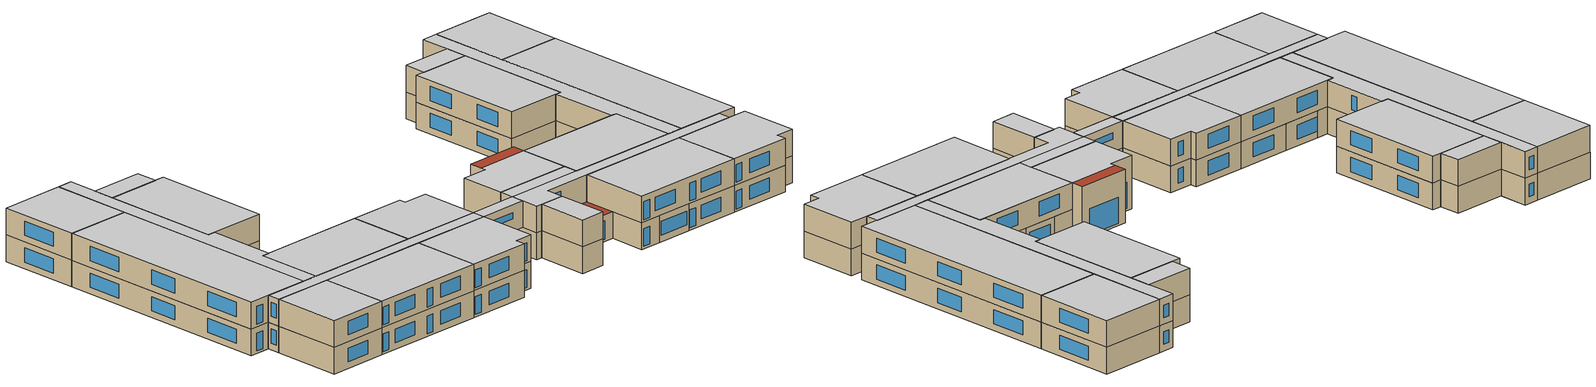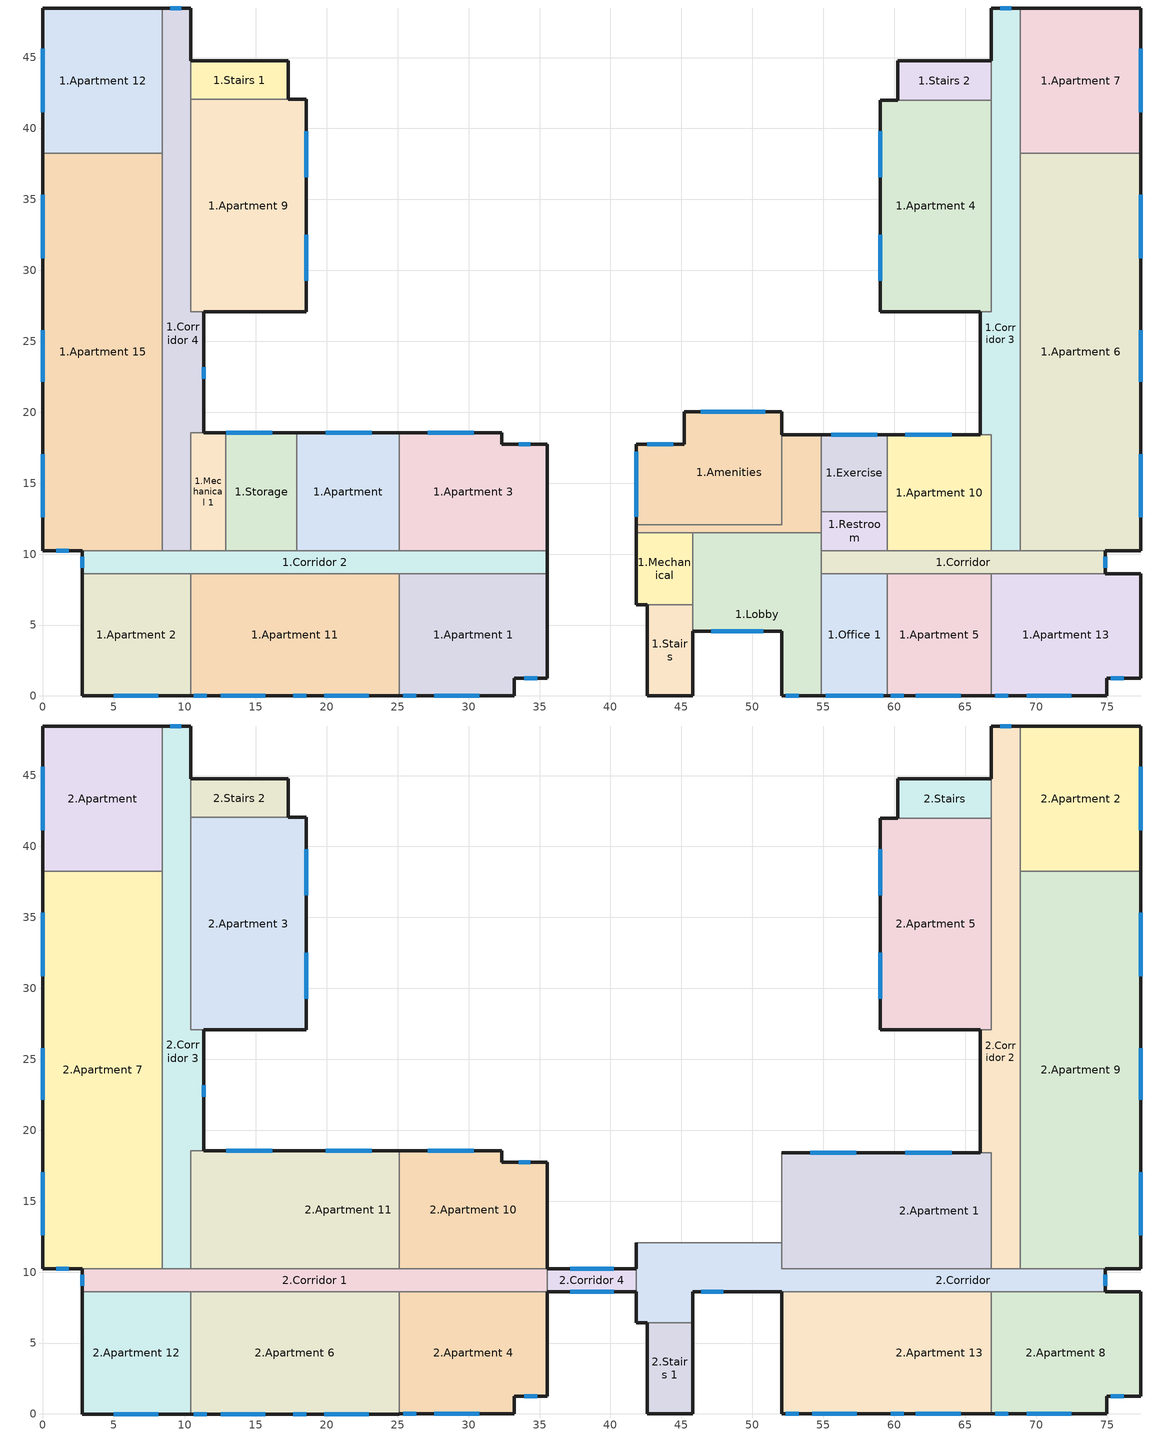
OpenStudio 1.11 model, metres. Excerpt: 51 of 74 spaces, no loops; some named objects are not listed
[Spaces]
1.Apartment 2
 floor ground: 10.41,8.63 10.41,0 2.76,0 2.76,8.63 z0
 wall outside: 2.76,8.63 2.76,0 10.41,0 z0:3.25
 wall to 1.Corridor 2: 10.41,8.63 2.76,8.63 z0:3.25
 wall to 1.Apartment 11: 10.41,0 10.41,8.63 z0:3.25
 window: 4.99,0 8.14,0 z0.81:2.46
1.Apartment 11
 floor ground: 25.12,8.63 25.12,0 10.41,0 10.41,8.63 z0
 wall outside: 10.41,0 25.12,0 z0:3.25
 wall to 1.Corridor 2: 25.12,8.63 10.41,8.63 z0:3.25
 wall to 1.Apartment 1: 25.12,0 25.12,8.63 z0:3.25
 window: 17.64,0 18.56,0 / 10.63,0 11.54,0 z0.3:2.46; 12.52,0 15.67,0 / 19.83,0 22.98,0 z0.81:2.46
1.Apartment 1
 floor ground: 35.56,8.63 35.56,1.25 33.23,1.25 33.23,0 25.12,0 25.12,8.63 z0
 wall outside: 25.12,0 33.23,0 33.23,1.25 35.56,1.25 35.56,8.63 z0:3.25
 wall to 1.Corridor 2: 35.56,8.63 25.12,8.63 z0:3.25
 window: 27.59,0 30.74,0 z0.81:2.46; 33.94,1.25 34.85,1.25 / 25.4,0 26.31,0 z0.3:2.46
1.Stairs
 floor ground: 45.81,6.42 45.81,0 42.58,0 42.58,6.42 z0
 wall outside: 42.58,6.42 42.58,0 45.81,0 45.81,4.57 z0:3.25
 wall to 1.Mechanical: 45.81,6.42 42.58,6.42 z0:3.25
 wall to 1.Lobby: 45.81,4.57 45.81,6.42 z0:3.25
1.Lobby
 floor ground: 54.86,11.5 54.86,0 52.06,0 52.06,4.57 45.81,4.57 45.81,11.5 z0
 wall outside: 45.81,4.57 52.06,4.57 52.06,0 54.86,0 z0:3.25
 wall to 1.Mechanical: 45.81,11.5 45.81,6.42 z0:3.25
 wall to 1.Amenities: 54.86,11.5 45.81,11.5 z0:3.25
 wall to 1.Restroom: 54.86,10.25 54.86,11.5 z0:3.25
 wall to 1.Corridor: 54.86,8.63 54.86,10.25 z0:3.25
 wall to 1.Office 1: 54.86,0 54.86,8.63 z0:3.25
 window: 52.37,0 53.28,0 z0.3:2.46
 window (Proposed Alum Window): 47.1,4.57 50.76,4.57 z0.3:2.54
 roof outside: 52.06,4.57 52.06,8.63 45.81,8.63 45.81,4.57 z3.25
1.Office 1
 floor ground: 59.52,8.63 59.52,0 54.86,0 54.86,8.63 z0
 wall outside: 54.86,0 59.52,0 z0:3.25
 wall to 1.Corridor: 59.52,8.63 54.86,8.63 z0:3.25
 wall to 1.Apartment 5: 59.52,0 59.52,8.63 z0:3.25
 window: 55.16,0 59.22,0 z0.81:2.46
1.Apartment 5
 floor ground: 66.83,8.63 66.83,0 59.52,0 59.52,8.63 z0
 wall outside: 59.52,0 66.83,0 z0:3.25
 wall to 1.Corridor: 66.83,8.63 59.52,8.63 z0:3.25
 wall to 1.Apartment 13: 66.83,0 66.83,8.63 z0:3.25
 window: 59.75,0 60.66,0 z0.3:2.46; 61.53,0 64.68,0 z0.81:2.46
1.Apartment 13
 floor ground: 77.36,8.63 77.36,1.25 74.97,1.25 74.97,0 66.83,0 66.83,8.63 z0
 wall outside: 66.83,0 74.97,0 74.97,1.25 77.36,1.25 77.36,8.63 74.86,8.63 z0:3.25
 wall to 1.Corridor: 74.86,8.63 66.83,8.63 z0:3.25
 window: 67.13,0 68.05,0 / 75.27,1.25 76.19,1.25 z0.3:2.46; 69.33,0 72.47,0 z0.81:2.46
1.Mechanical
 floor ground: 45.81,11.5 45.81,6.42 41.83,6.42 41.83,11.5 z0
 wall outside: 41.83,11.5 41.83,6.42 42.58,6.42 z0:3.25
 wall to 1.Amenities: 45.81,11.5 41.83,11.5 z0:3.25
1.Corridor 2
 floor ground: 35.56,10.25 35.56,8.63 2.76,8.63 2.76,10.25 z0
 wall outside: 35.56,8.63 35.56,10.25 / 2.76,10.25 2.76,8.63 z0:3.25
 wall to 1.Apartment: 25.12,10.25 17.9,10.25 z0:3.25
 wall to 1.Apartment 3: 35.56,10.25 25.12,10.25 z0:3.25
 wall to 1.Apartment 15: 8.43,10.25 2.76,10.25 z0:3.25
 wall to 1.Corridor 4: 10.41,10.25 8.43,10.25 z0:3.25
 wall to 1.Mechanical 1: 12.88,10.25 10.41,10.25 z0:3.25
 wall to 1.Storage: 17.9,10.25 12.88,10.25 z0:3.25
 window: 2.76,9.82 2.76,9.06 z0.81:2.54
1.Corridor
 floor ground: 74.86,10.25 74.86,8.63 54.86,8.63 54.86,10.25 z0
 wall outside: 74.86,8.63 74.86,10.25 z0:3.25
 wall to 1.Apartment 6: 74.86,10.25 68.9,10.25 z0:3.25
 wall to 1.Restroom: 59.52,10.25 54.86,10.25 z0:3.25
 wall to 1.Apartment 10: 66.83,10.25 59.52,10.25 z0:3.25
 wall to 1.Corridor 3: 68.9,10.25 66.83,10.25 z0:3.25
 window: 74.86,9.06 74.86,9.82 z0.81:2.54
1.Apartment 15
 floor ground: 8.43,38.25 8.43,10.25 0,10.25 0,38.25 z0
 wall outside: 0,38.25 0,10.25 2.76,10.25 z0:3.25
 wall to 1.Apartment 12: 8.43,38.25 0,38.25 z0:3.25
 wall to 1.Corridor 4: 8.43,10.25 8.43,38.25 z0:3.25
 window: 0,35.34 0,30.87 / 0,25.79 0,22.13 / 0,17.05 0,12.58 z0.81:2.54; 0.92,10.25 1.84,10.25 z0.3:2.46
1.Corridor 4
 floor ground: 10.41,48.49 10.41,27.07 11.32,27.07 11.32,18.55 10.41,18.55 10.41,10.25 8.43,10.25 8.43,48.49 z0
 wall outside: 11.32,18.55 11.32,27.07 / 10.41,44.77 10.41,48.49 8.43,48.49 z0:3.25
 wall to 1.Stairs 1: 10.41,42.05 10.41,44.77 z0:3.25
 wall to 1.Apartment 9: 11.32,27.07 10.41,27.07 10.41,42.05 z0:3.25
 wall to 1.Mechanical 1: 10.41,10.25 10.41,18.55 11.32,18.55 z0:3.25
 wall to 1.Apartment 12: 8.43,48.49 8.43,38.25 z0:3.25
 window: 9.75,48.49 8.99,48.49 z0.81:2.34; 11.32,22.35 11.32,23.16 z0.81:2.54
1.Mechanical 1
 floor ground: 12.88,18.55 12.88,10.25 10.41,10.25 10.41,18.55 z0
 wall outside: 12.88,18.55 11.32,18.55 z0:3.25
 wall to 1.Storage: 12.88,10.25 12.88,18.55 z0:3.25
1.Storage
 floor ground: 17.9,18.55 17.9,10.25 12.88,10.25 12.88,18.55 z0
 wall outside: 17.9,18.55 12.88,18.55 z0:3.25
 wall to 1.Apartment: 17.9,10.25 17.9,18.55 z0:3.25
 window: 16.17,18.55 12.92,18.55 z0.81:2.54
1.Apartment
 floor ground: 25.12,18.55 25.12,10.25 17.9,10.25 17.9,18.55 z0
 wall outside: 25.12,18.55 17.9,18.55 z0:3.25
 wall to 1.Apartment 3: 25.12,10.25 25.12,18.55 z0:3.25
 window: 23.18,18.55 19.93,18.55 z0.81:2.54
1.Apartment 3
 floor ground: 32.35,18.55 32.35,17.76 35.56,17.76 35.56,10.25 25.12,10.25 25.12,18.55 z0
 wall outside: 35.56,10.25 35.56,17.76 32.35,17.76 32.35,18.55 25.12,18.55 z0:3.25
 window: 30.36,18.55 27.11,18.55 / 34.36,17.76 33.55,17.76 z0.81:2.54
1.Restroom
 floor ground: 59.52,13 59.52,10.25 54.86,10.25 54.86,13 z0
 wall to 1.Amenities: 54.86,13 54.86,11.5 z0:3.25
 wall to 1.Exercise: 59.52,13 54.86,13 z0:3.25
 wall to 1.Apartment 10: 59.52,10.25 59.52,13 z0:3.25
1.Apartment 10
 floor ground: 66.83,18.42 66.83,10.25 59.52,10.25 59.52,18.42 z0
 wall outside: 66.07,18.42 59.52,18.42 z0:3.25
 wall to 1.Corridor 3: 66.83,10.25 66.83,18.42 66.07,18.42 z0:3.25
 wall to 1.Exercise: 59.52,18.42 59.52,13 z0:3.25
 window: 64.04,18.42 60.79,18.42 z0.81:2.54
1.Corridor 3
 floor ground: 68.9,48.49 68.9,10.25 66.83,10.25 66.83,18.42 66.07,18.42 66.07,27.09 66.83,27.09 66.83,48.49 z0
 wall outside: 68.9,48.49 66.83,48.49 66.83,44.77 / 66.07,27.09 66.07,18.42 z0:3.25
 wall to 1.Apartment 7: 68.9,38.25 68.9,48.49 z0:3.25
 wall to 1.Apartment 6: 68.9,10.25 68.9,38.25 z0:3.25
 wall to 1.Apartment 4: 66.83,41.98 66.83,27.09 66.07,27.09 z0:3.25
 wall to 1.Stairs 2: 66.83,44.77 66.83,41.98 z0:3.25
 window: 68.24,48.49 67.48,48.49 z0.81:2.34
1.Apartment 6
 floor ground: 77.36,38.25 77.36,10.25 68.9,10.25 68.9,38.25 z0
 wall outside: 74.86,10.25 77.36,10.25 77.36,38.25 z0:3.25
 wall to 1.Apartment 7: 77.36,38.25 68.9,38.25 z0:3.25
 window: 77.36,30.87 77.36,35.34 / 77.36,12.58 77.36,17.05 / 77.36,22.13 77.36,25.79 z0.81:2.54
1.Amenities
 floor ground: 52.06,20.04 52.06,18.42 54.86,18.42 54.86,11.5 41.83,11.5 41.83,17.76 45.21,17.76 45.21,20.04 z0
 wall outside: 52.06,18.42 52.06,20.04 45.21,20.04 45.21,17.76 41.83,17.76 z0:6.5; 54.86,18.42 52.06,18.42 z0:3.25; 41.83,17.76,6.5 41.83,17.76,0 41.83,11.5,0 41.83,11.5,3.25 41.83,12.08,3.25 41.83,12.08,6.5
 wall to 1.Exercise: 54.86,13 54.86,18.42 z0:3.25
 wall to 2.Corridor: 41.83,12.08 52.06,12.08 z3.25:6.5
 wall to 2.Apartment 1: 52.06,12.08 52.06,18.42 z3.25:6.5
 window (Proposed Alum Window): 50.92,20.04 46.35,20.04 / 44.43,17.76 42.61,17.76 z0.3:3.45; 41.83,17.21 41.83,12.63 z1.07:2.44
 ceiling to 3.Apartment 8: 52.06,12.08 52.06,18.42 45.21,18.42 45.21,17.76 41.83,17.76 41.83,12.08 z6.5
 roof outside: 52.06,18.42 52.06,20.04 45.21,20.04 45.21,18.42 z6.5
1.Exercise
 floor ground: 59.52,18.42 59.52,13 54.86,13 54.86,18.42 z0
 wall outside: 59.52,18.42 54.86,18.42 z0:3.25
 window: 58.82,18.42 55.57,18.42 z0.81:2.54
1.Apartment 9
 floor ground: 18.56,42.05 18.56,27.07 10.41,27.07 10.41,42.05 z0
 wall outside: 11.32,27.07 18.56,27.07 18.56,42.05 17.28,42.05 z0:3.25
 wall to 1.Stairs 1: 17.28,42.05 10.41,42.05 z0:3.25
 window: 18.56,29.25 18.56,32.5 / 18.56,36.57 18.56,39.82 z0.81:2.54
1.Apartment 4
 floor ground: 66.83,41.98 66.83,27.09 59.02,27.09 59.02,41.98 z0
 wall outside: 60.25,41.98 59.02,41.98 59.02,27.09 66.07,27.09 z0:3.25
 wall to 1.Stairs 2: 66.83,41.98 60.25,41.98 z0:3.25
 window: 59.02,32.5 59.02,29.25 / 59.02,39.82 59.02,36.57 z0.81:2.54
1.Apartment 12
 floor ground: 8.43,48.49 8.43,38.25 0,38.25 0,48.49 z0
 wall outside: 8.43,48.49 0,48.49 0,38.25 z0:3.25
 window: 0,45.6 0,41.13 z0.81:2.54
1.Apartment 7
 floor ground: 77.36,48.49 77.36,38.25 68.9,38.25 68.9,48.49 z0
 wall outside: 77.36,38.25 77.36,48.49 68.9,48.49 z0:3.25
 window: 77.36,41.13 77.36,45.6 z0.81:2.54
1.Stairs 2
 floor ground: 66.83,44.77 66.83,41.98 60.25,41.98 60.25,44.77 z0
 wall outside: 66.83,44.77 60.25,44.77 60.25,41.98 z0:3.25
1.Stairs 1
 floor ground: 17.28,44.77 17.28,42.05 10.41,42.05 10.41,44.77 z0
 wall outside: 17.28,42.05 17.28,44.77 10.41,44.77 z0:3.25
2.Apartment 12
 floor to 1.Apartment 2: 10.41,8.63 10.41,0 2.76,0 2.76,8.63 z3.25
 wall outside: 2.76,8.63 2.76,0 10.41,0 z3.25:6.5
 wall to 2.Corridor 1: 10.41,8.63 2.76,8.63 z3.25:6.5
 wall to 2.Apartment 6: 10.41,0 10.41,8.63 z3.25:6.5
 window: 4.99,0 8.14,0 z4.06:5.71
 ceiling to 3.Apartment: 10.41,0 10.41,8.63 2.76,8.63 2.76,0 z6.5
2.Apartment 6
 floor to 1.Apartment 11: 25.12,8.63 25.12,0 10.41,0 10.41,8.63 z3.25
 wall outside: 10.41,0 25.12,0 z3.25:6.5
 wall to 2.Corridor 1: 25.12,8.63 10.41,8.63 z3.25:6.5
 wall to 2.Apartment 4: 25.12,0 25.12,8.63 z3.25:6.5
 window: 19.83,0 22.98,0 / 12.52,0 15.67,0 z4.06:5.71; 10.63,0 11.54,0 / 17.64,0 18.56,0 z3.56:5.71
 ceiling to 3.Apartment 11: 25.12,0 25.12,8.63 10.41,8.63 10.41,0 z6.5
2.Apartment 4
 floor to 1.Apartment 1: 35.56,8.63 35.56,1.25 33.23,1.25 33.23,0 25.12,0 25.12,8.63 z3.25
 wall outside: 25.12,0 33.23,0 33.23,1.25 35.56,1.25 35.56,8.63 z3.25:6.5
 wall to 2.Corridor 1: 35.56,8.63 25.12,8.63 z3.25:6.5
 window: 33.94,1.25 34.85,1.25 / 25.4,0 26.31,0 z3.56:5.71; 27.59,0 30.74,0 z4.06:5.71
 ceiling to 3.Apartment 12: 33.23,0 33.23,1.25 35.56,1.25 35.56,8.63 25.12,8.63 25.12,0 z6.5
2.Stairs 1
 floor to 1.Stairs: 45.81,6.42 45.81,0 42.58,0 42.58,6.42 z3.25
 wall outside: 42.58,6.42 42.58,0 45.81,0 45.81,6.42 z3.25:6.5
 wall to 2.Corridor: 45.81,6.42 42.58,6.42 z3.25:6.5
 ceiling to 3.Stairs 2: 45.81,0 45.81,6.42 42.58,6.42 42.58,0 z6.5
2.Apartment 13
 floor to 1.Apartment 5: 66.83,8.63 66.83,0 59.52,0 59.52,8.63 z3.25
 floor to 1.Lobby: 54.86,8.63 54.86,0 52.06,0 52.06,8.63 z3.25
 floor to 1.Office 1: 59.52,8.63 59.52,0 54.86,0 54.86,8.63 z3.25
 wall outside: 52.06,8.63 52.06,0 66.83,0 z3.25:6.5
 wall to 2.Corridor: 66.83,8.63 52.06,8.63 z3.25:6.5
 wall to 2.Apartment 8: 66.83,0 66.83,8.63 z3.25:6.5
 window: 54.21,0 57.36,0 / 61.53,0 64.68,0 z4.06:5.71; 59.75,0 60.66,0 / 52.37,0 53.28,0 z3.56:5.71
 ceiling to 3.Apartment 6: 66.83,0 66.83,8.63 52.06,8.63 52.06,0 z6.5
2.Apartment 8
 floor to 1.Apartment 13: 77.36,8.63 77.36,1.25 74.97,1.25 74.97,0 66.83,0 66.83,8.63 z3.25
 wall outside: 66.83,0 74.97,0 74.97,1.25 77.36,1.25 77.36,8.63 74.86,8.63 z3.25:6.5
 wall to 2.Corridor: 74.86,8.63 66.83,8.63 z3.25:6.5
 window: 67.13,0 68.05,0 / 75.27,1.25 76.19,1.25 z3.56:5.71; 69.33,0 72.47,0 z4.06:5.71
 ceiling to 3.Apartment 14: 74.97,0 74.97,1.25 77.36,1.25 77.36,8.63 66.83,8.63 66.83,0 z6.5
2.Corridor
 floor to 1.Corridor: 74.86,10.25 74.86,8.63 54.86,8.63 54.86,10.25 z3.25
 floor to 1.Lobby: 52.06,11.5 52.06,10.25 54.86,10.25 54.86,8.63 45.81,8.63 45.81,11.5 z3.25
 floor to 1.Mechanical: 45.81,11.5 45.81,6.42 41.83,6.42 41.83,11.5 z3.25
 floor to 1.Amenities: 52.06,12.08 52.06,11.5 41.83,11.5 41.83,12.08 z3.25
 wall outside: 74.86,8.63 74.86,10.25 / 45.81,6.42 45.81,8.63 52.06,8.63 / 41.83,8.63 41.83,6.42 42.58,6.42 / 41.83,12.08 41.83,10.25 z3.25:6.5
 wall to 2.Apartment 9: 74.86,10.25 68.9,10.25 z3.25:6.5
 wall to 2.Corridor 4: 41.83,10.25 41.83,8.63 z3.25:6.5
 wall to 2.Apartment 1: 66.83,10.25 52.06,10.25 52.06,12.08 z3.25:6.5
 wall to 2.Corridor 2: 68.9,10.25 66.83,10.25 z3.25:6.5
 window: 74.86,9.06 74.86,9.82 / 46.41,8.63 47.94,8.63 z4.06:5.79
 ceiling to 3.Apartment 8: 52.06,10.25 52.06,12.08 41.83,12.08 41.83,10.25 z6.5
 ceiling to 3.Corridor 1: 45.81,6.42 45.81,8.63 74.86,8.63 74.86,10.25 41.83,10.25 41.83,6.42 z6.5
2.Corridor 1
 floor to 1.Corridor 2: 35.56,10.25 35.56,8.63 2.76,8.63 2.76,10.25 z3.25
 wall outside: 2.76,10.25 2.76,8.63 z3.25:6.5
 wall to 2.Apartment 11: 25.12,10.25 10.41,10.25 z3.25:6.5
 wall to 2.Apartment 10: 35.56,10.25 25.12,10.25 z3.25:6.5
 wall to 2.Corridor 4: 35.56,8.63 35.56,10.25 z3.25:6.5
 wall to 2.Apartment 7: 8.43,10.25 2.76,10.25 z3.25:6.5
 wall to 2.Corridor 3: 10.41,10.25 8.43,10.25 z3.25:6.5
 window: 2.76,9.82 2.76,9.06 z4.06:5.79
 ceiling to 3.Corridor 4: 35.56,8.63 35.56,10.25 2.76,10.25 2.76,8.63 z6.5
2.Corridor 4
 floor outside: 41.83,10.25 41.83,8.63 35.56,8.63 35.56,10.25 z3.25
 wall outside: 41.83,10.25 35.56,10.25 / 35.56,8.63 41.83,8.63 z3.25:6.5
 window: 40.22,10.25 37.17,10.25 / 37.17,8.63 40.22,8.63 z4.78:5.54
 ceiling to 3.Corridor: 41.83,8.63 41.83,10.25 35.56,10.25 35.56,8.63 z6.5
2.Apartment 7
 floor to 1.Apartment 15: 8.43,38.25 8.43,10.25 0,10.25 0,38.25 z3.25
 wall outside: 0,38.25 0,10.25 2.76,10.25 z3.25:6.5
 wall to 2.Apartment: 8.43,38.25 0,38.25 z3.25:6.5
 wall to 2.Corridor 3: 8.43,10.25 8.43,38.25 z3.25:6.5
 window: 0,17.05 0,12.58 / 0,25.79 0,22.13 / 0,35.34 0,30.87 z4.06:5.79; 0.92,10.25 1.84,10.25 z3.56:5.71
 ceiling to 3.Apartment 5: 8.43,10.25 8.43,38.25 0,38.25 0,10.25 z6.5
2.Corridor 3
 floor to 1.Corridor 4: 10.41,48.49 10.41,27.07 11.32,27.07 11.32,18.55 10.41,18.55 10.41,10.25 8.43,10.25 8.43,48.49 z3.25
 wall outside: 11.32,18.55 11.32,27.07 / 10.41,44.77 10.41,48.49 8.43,48.49 z3.25:6.5
 wall to 2.Stairs 2: 10.41,42.05 10.41,44.77 z3.25:6.5
 wall to 2.Apartment 3: 11.32,27.07 10.41,27.07 10.41,42.05 z3.25:6.5
 wall to 2.Apartment 11: 10.41,10.25 10.41,18.55 11.32,18.55 z3.25:6.5
 wall to 2.Apartment: 8.43,48.49 8.43,38.25 z3.25:6.5
 window: 9.75,48.49 8.99,48.49 z4.06:5.59; 11.32,22.35 11.32,23.16 z4.06:5.79
 ceiling to 3.Corridor 2: 10.41,10.25 10.41,18.55 11.32,18.55 11.32,27.07 10.41,27.07 10.41,48.49 8.43,48.49 8.43,10.25 z6.5
2.Apartment 11
 floor to 1.Mechanical 1: 12.88,18.55 12.88,10.25 10.41,10.25 10.41,18.55 z3.25
 floor to 1.Storage: 17.9,18.55 17.9,10.25 12.88,10.25 12.88,18.55 z3.25
 floor to 1.Apartment: 25.12,18.55 25.12,10.25 17.9,10.25 17.9,18.55 z3.25
 wall outside: 25.12,18.55 11.32,18.55 z3.25:6.5
 wall to 2.Apartment 10: 25.12,10.25 25.12,18.55 z3.25:6.5
 window: 16.17,18.55 12.92,18.55 / 23.18,18.55 19.93,18.55 z4.06:5.79
 ceiling to 3.Apartment 13: 25.12,10.25 25.12,18.55 10.41,18.55 10.41,10.25 z6.5
2.Apartment 10
 floor to 1.Apartment 3: 32.35,18.55 32.35,17.76 35.56,17.76 35.56,10.25 25.12,10.25 25.12,18.55 z3.25
 wall outside: 35.56,10.25 35.56,17.76 32.35,17.76 32.35,18.55 25.12,18.55 z3.25:6.5
 window: 30.36,18.55 27.11,18.55 / 34.36,17.76 33.55,17.76 z4.06:5.79
 ceiling to 3.Apartment 7: 35.56,10.25 35.56,17.76 32.35,17.76 32.35,18.55 25.12,18.55 25.12,10.25 z6.5
2.Apartment 1
 floor to 1.Lobby: 54.86,11.5 54.86,10.25 52.06,10.25 52.06,11.5 z3.25
 floor to 1.Exercise: 59.52,18.42 59.52,13 54.86,13 54.86,18.42 z3.25
 floor to 1.Amenities: 54.86,18.42 54.86,11.5 52.06,11.5 52.06,18.42 z3.25
 floor to 1.Apartment 10: 66.83,18.42 66.83,10.25 59.52,10.25 59.52,18.42 z3.25
 floor to 1.Restroom: 59.52,13 59.52,10.25 54.86,10.25 54.86,13 z3.25
 wall outside: 66.07,18.42 52.06,18.42 z3.25:6.5
 wall to 2.Corridor 2: 66.83,10.25 66.83,18.42 66.07,18.42 z3.25:6.5
 window: 57.34,18.42 54.09,18.42 / 64.04,18.42 60.79,18.42 z4.06:5.79
 ceiling to 3.Apartment 3: 66.83,10.25 66.83,18.42 52.06,18.42 52.06,10.25 z6.5
2.Corridor 2
 floor to 1.Corridor 3: 68.9,48.49 68.9,10.25 66.83,10.25 66.83,18.42 66.07,18.42 66.07,27.09 66.83,27.09 66.83,48.49 z3.25
 wall outside: 68.9,48.49 66.83,48.49 66.83,44.77 / 66.07,27.09 66.07,18.42 z3.25:6.5
 wall to 2.Apartment 2: 68.9,38.25 68.9,48.49 z3.25:6.5
 wall to 2.Apartment 9: 68.9,10.25 68.9,38.25 z3.25:6.5
 wall to 2.Apartment 5: 66.83,41.98 66.83,27.09 66.07,27.09 z3.25:6.5
 wall to 2.Stairs: 66.83,44.77 66.83,41.98 z3.25:6.5
 window: 68.24,48.49 67.48,48.49 z4.06:5.59
 ceiling to 3.Corridor 3: 68.9,10.25 68.9,48.49 66.83,48.49 66.83,27.09 66.07,27.09 66.07,18.42 66.83,18.42 66.83,10.25 z6.5
2.Apartment 9
 floor to 1.Apartment 6: 77.36,38.25 77.36,10.25 68.9,10.25 68.9,38.25 z3.25
 wall outside: 74.86,10.25 77.36,10.25 77.36,38.25 z3.25:6.5
 wall to 2.Apartment 2: 77.36,38.25 68.9,38.25 z3.25:6.5
 window: 77.36,12.58 77.36,17.05 / 77.36,30.87 77.36,35.34 / 77.36,22.13 77.36,25.79 z4.06:5.79
 ceiling to 3.Apartment 4: 68.9,10.25 77.36,10.25 77.36,38.25 68.9,38.25 z6.5
2.Apartment 3
 floor to 1.Apartment 9: 18.56,42.05 18.56,27.07 10.41,27.07 10.41,42.05 z3.25
 wall outside: 11.32,27.07 18.56,27.07 18.56,42.05 17.28,42.05 z3.25:6.5
 wall to 2.Stairs 2: 17.28,42.05 10.41,42.05 z3.25:6.5
 window: 18.56,36.57 18.56,39.82 / 18.56,29.25 18.56,32.5 z4.06:5.79
 ceiling to 3.Apartment 10: 18.56,27.07 18.56,42.05 10.41,42.05 10.41,27.07 z6.5
2.Apartment 5
 floor to 1.Apartment 4: 66.83,41.98 66.83,27.09 59.02,27.09 59.02,41.98 z3.25
 wall outside: 60.25,41.98 59.02,41.98 59.02,27.09 66.07,27.09 z3.25:6.5
 wall to 2.Stairs: 66.83,41.98 60.25,41.98 z3.25:6.5
 window: 59.02,39.82 59.02,36.57 / 59.02,32.5 59.02,29.25 z4.06:5.79
 ceiling to 3.Apartment 9: 66.83,27.09 66.83,41.98 59.02,41.98 59.02,27.09 z6.5
2.Apartment
 floor to 1.Apartment 12: 8.43,48.49 8.43,38.25 0,38.25 0,48.49 z3.25
 wall outside: 8.43,48.49 0,48.49 0,38.25 z3.25:6.5
 window: 0,45.6 0,41.13 z4.06:5.79
 ceiling to 3.Apartment 1: 8.43,38.25 8.43,48.49 0,48.49 0,38.25 z6.5
2.Apartment 2
 floor to 1.Apartment 7: 77.36,48.49 77.36,38.25 68.9,38.25 68.9,48.49 z3.25
 wall outside: 77.36,38.25 77.36,48.49 68.9,48.49 z3.25:6.5
 window: 77.36,41.13 77.36,45.6 z4.06:5.79
 ceiling to 3.Apartment 2: 77.36,38.25 77.36,48.49 68.9,48.49 68.9,38.25 z6.5
2.Stairs
 floor to 1.Stairs 2: 66.83,44.77 66.83,41.98 60.25,41.98 60.25,44.77 z3.25
 wall outside: 66.83,44.77 60.25,44.77 60.25,41.98 z3.25:6.5
 ceiling to 3.Stairs: 66.83,41.98 66.83,44.77 60.25,44.77 60.25,41.98 z6.5
2.Stairs 2
 floor to 1.Stairs 1: 17.28,44.77 17.28,42.05 10.41,42.05 10.41,44.77 z3.25
 wall outside: 17.28,42.05 17.28,44.77 10.41,44.77 z3.25:6.5
 ceiling to 3.Stairs 1: 17.28,42.05 17.28,44.77 10.41,44.77 10.41,42.05 z6.5
[Building]
Building 1: Space Type=Apartment; Default Construction Set=90.1-2007 CZ5; Default Schedule Set=90.1-2007 - MidriseApartment - Apartment Schedule Set
[ClimateZones]
Climate Zone Institution Name 1=ASHRAE; Climate Zone Document Name 1=ANSI/ASHRAE Standard 169; Climate Zone Document Year 1=2006; Climate Zone Institution Name 2=CEC; Climate Zone Document Name 2=California Climate Zone Descriptions; Climate Zone Document Year 2=1995
[Site]
Denver Intl Ap: Latitude {deg}=39.83; Longitude {deg}=-104.65; Time Zone {hr}=-7; Elevation {m}=1650
[SizingPeriod:DesignDay] Barometric Pressure {Pa}=83011; Sky Clearness=0; Rain Indicator=0; Snow Indicator=0; Day of Month=21; Daylight Saving Time Indicator=0; Dry-Bulb Temperature Range Modifier Type=DefaultMultipliers
Name | Maximum Dry-Bulb Temperature {C} | Daily Dry-Bulb Temperature Range {deltaC} | Humidity Indicating Conditions at Maximum Dry-Bulb | Wind Speed {m/s} | Wind Direction {deg} | Month | Day Type | Humidity Indicating Type | Solar Model Indicator | ASHRAE Taub | ASHRAE Taud
Denver Intl Ap Ann Clg .4% Condns WB=>MDB | 27.3 | 15.2 | 18.3 | 4.2 | 80 | 7 | SummerDesignDay | Wetbulb | ASHRAETau | 0.424 | 2.012
Denver Intl Ap Ann Htg 99.6% Condns DB | -17.4 | 0 | -17.4 | 3.3 | 160 | 12 | WinterDesignDay | Wetbulb | ASHRAEClearSky
Denver Intl Ap Ann Clg .4% Condns DP=>MDB | 19.9 | 15.2 | 16 | 4.2 | 80 | 7 | SummerDesignDay | Dewpoint | ASHRAETau | 0.424 | 2.012
Denver Intl Ap Ann Htg Wind 99.6% Condns WS=>MCDB | 1.8 | 0 | 1.8 | 14.1 | 160 | 12 | WinterDesignDay | Wetbulb | ASHRAEClearSky
[Construction]
ExtSlabCarpet 4in ClimateZone 1-8: MAT-CC05 4 HW CONCRETE, CP02 CARPET PAD
Exterior Door: F08 Metal surface, I01 25mm insulation board
Interior Ceiling: M11 100mm lightweight concrete, F05 Ceiling air space resistance, F16 Acoustic tile
Interior Door; Interior Partition: G05 25mm wood
Interior Wall: G01a 19mm gypsum board, F04 Wall air space resistance, G01a 19mm gypsum board
Interior Window: Clear 3mm
Wood Framed Wall with R-21: MAT-SHEATH 1, Wall Insulation [10], 1/2IN Gypsum 1
Roof R-20: Roof Membrane 1, Roof Insulation R-20, Metal Decking 1
Interior Floor 1: F16 Acoustic tile, F05 Ceiling air space resistance, M11 100mm lightweight concrete
Proposed Vinyl Window: Proposed Vinyl Window Material
90.1-2007 Nonres 5B Skylight without Curb: Theoretical Glass [146]
Proposed Alum Window: Proposed Alum Window Material
[Material] Thermal Absorptance=0.9
Name | Roughness | Thickness {m} | Conductivity {W/m-K} | Density {kg/m3} | Specific Heat {J/kg-K} | Solar Absorptance | Visible Absorptance
MAT-CC05 4 HW CONCRETE | Rough | 0.1016 | 1.311 | 2240 | 836.8 | 0.7 | 0.7
F08 Metal surface | Smooth | 0.0008 | 45.28 | 7824 | 500 | 0.7 | 0.7
I01 25mm insulation board | MediumRough | 0.0254 | 0.03 | 43 | 1210 | 0.7 | 0.7
M11 100mm lightweight concrete | MediumRough | 0.1016 | 0.53 | 1280 | 840 | 0.7 | 0.7
F16 Acoustic tile | MediumSmooth | 0.0191 | 0.06 | 368 | 590 | 0.7 | 0.7
G05 25mm wood | MediumSmooth | 0.0254 | 0.15 | 608 | 1630 | 0.7 | 0.7
G01a 19mm gypsum board | MediumSmooth | 0.019 | 0.16 | 800 | 1090 | 0.7 | 0.7
1/2IN Gypsum 1 | Smooth | 0.01271 | 0.16 | 784.9 | 830 | 0.92 | 0.92
Wall Insulation [10] | MediumRough | 0.0971136 | 0.045 | 265 | 836.8 | 0.7 | 0.7
Roof Insulation R-20 | MediumRough | 0.172588 | 0.049 | 265 | 836.8 | 0.7 | 0.7
Roof Membrane 1 | VeryRough | 0.0095 | 0.16 | 1121.29 | 1460 | 0.7 | 0.7
Metal Decking 1 | MediumSmooth | 0.001524 | 45.006 | 7680 | 418.4 | 0.7 | 0.3
[Material:NoMass] Thermal Absorptance=0.9; Solar Absorptance=0.7
Name | Roughness | Thermal Resistance {m2-K/W} | Visible Absorptance
CP02 CARPET PAD | Smooth | 0.1 | 0.8
MAT-SHEATH 1 | Rough | 0.36256 | 0.7
[Material:AirGap]
Name | Thermal Resistance {m2-K/W}
F05 Ceiling air space resistance | 0.18
F04 Wall air space resistance | 0.15
[WindowMaterial:Glazing] Optical Data Type=SpectralAverage; Thickness {m}=0.003; Infrared Transmittance at Normal Incidence=0
Name | Solar Transmittance at Normal Incidence | Front Side Solar Reflectance at Normal Incidence | Back Side Solar Reflectance at Normal Incidence | Visible Transmittance at Normal Incidence | Front Side Visible Reflectance at Normal Incidence | Back Side Visible Reflectance at Normal Incidence | Front Side Infrared Hemispherical Emissivity | Back Side Infrared Hemispherical Emissivity | Conductivity {W/m-K} | Dirt Correction Factor for Solar and Visible Transmittance | Solar Diffusing
Clear 3mm | 0.837 | 0.075 | 0 | 0.898 | 0.081 | 0 | 0.84 | 0.84 | 0.9 | 1 | Yes
Theoretical Glass [146] | 0.481761 | 0.468239 | 0.468239 | 0.621562 | 0.328438 | 0.328438 | 0.9 | 0.9 | 0.03026
[DefaultSurfaceConstructions]
Name | Floor Construction | Wall Construction | Roof Ceiling Construction
Default Surface Constructions 175 | ExtSlabCarpet 4in ClimateZone 1-8 | Wood Framed Wall with R-21 | Roof R-20
Default Surface Constructions 176 | Interior Floor 1 | Interior Wall | Interior Ceiling
Default Surface Constructions 177 | ExtSlabCarpet 4in ClimateZone 1-8 | ExtSlabCarpet 4in ClimateZone 1-8 | ExtSlabCarpet 4in ClimateZone 1-8
[DefaultSubSurfaceConstructions]
Name | Fixed Window Construction | Operable Window Construction | Door Construction | Skylight Construction | Tubular Daylight Dome Construction | Tubular Daylight Diffuser Construction
Default Sub Surface Constructions 117 | Proposed Vinyl Window | Proposed Vinyl Window | Exterior Door | 90.1-2007 Nonres 5B Skylight without Curb | Interior Window | Interior Window
Default Sub Surface Constructions 118 | Interior Window | Interior Window | Interior Door
[DefaultConstructionSet]
90.1-2007 CZ5: Default Exterior Surface Constructions=Default Surface Constructions 175; Default Interior Surface Constructions=Default Surface Constructions 176; Default Ground Contact Surface Constructions=Default Surface Constructions 177; Default Exterior SubSurface Constructions=Default Sub Surface Constructions 117; Default Interior SubSurface Constructions=Default Sub Surface Constructions 118; Interior Partition Construction=Interior Partition
[WindowMaterial:SimpleGlazingSystem]
Name | U-Factor {W/m2-K} | Solar Heat Gain Coefficient | Visible Transmittance
Proposed Vinyl Window Material | 1.85111 | 0.308 | 0.5
Proposed Alum Window Material | 2.48708 | 0.358 | 0.583
[SpaceType] Standards Building Type=MidriseApartment
Name | Default Schedule Set | Design Specification Outdoor Air Object | Standards Space Type
Apartment | 90.1-2007 - MidriseApartment - Apartment Schedule Set | Apartment OA | Apartment
Corridor; Stairs | 90.1-2007 - MidriseApartment - Corridor Schedule Set | 90.1-2007 - MidriseApartment - Corridor Ventilation | Corridor
Office | 90.1-2007 - MidriseApartment - Office Schedule Set | 90.1-2007 - MidriseApartment - Office Ventilation | Office
Storage | 90.1-2007 - MidriseApartment - Corridor Schedule Set | 90.1-2007 - MidriseApartment - Storage Ventilation | Corridor
Mechanical | 90.1-2007 - MidriseApartment - Corridor Schedule Set | 90.1-2007 - MidriseApartment - Mechanical Ventilation | Corridor
Exercise | 90.1-2007 - MidriseApartment - Office Schedule Set | 90.1-2007 - MidriseApartment - Exercise Ventilation | Office
[DefaultScheduleSet] Infiltration Schedule=MidriseApartment Infil
Name | Number of People Schedule | People Activity Level Schedule | Lighting Schedule | Electric Equipment Schedule
90.1-2007 - MidriseApartment - Apartment Schedule Set | MidriseApartment Apartment Occ | MidriseApartment Activity | MidriseApartment Apartment Light | MidriseApartment Apartment Equip
90.1-2007 - MidriseApartment - Corridor Schedule Set |  |  | MidriseApartment Corridor Light
90.1-2007 - MidriseApartment - Office Schedule Set | MidriseApartment Office Occ | MidriseApartment Activity | MidriseApartment Office Light | MidriseApartment Office Equip
[Lights:Definition] Design Level Calculation Method=Watts/Area
Name | Watts per Space Floor Area {W/m2} | Fraction Visible
90.1-2010 - MidriseApartment - Apartment Lights Definition | 3.22917 | 0
90.1-2010 - MidriseApartment - Corridor Lights Definition | 7.10418
90.1-2010 - MidriseApartment - Office Lights Definition | 11.9479
90.1-2010 - MidriseApartment - Storage Lights Definition | 6.78126
90.1-2010 - MidriseApartment - Mechanical Lights Definition | 10.2257
90.1-2007 - MidriseApartment - Exercise Lights Definition | 9.68752
90.1-2010 - MidriseApartment - Stairs Lights Definition | 7.4271 | 0
[Lights]
Name | Lights Definition | Space or SpaceType
90.1-2007 - MidriseApartment - Apartment Lights | 90.1-2010 - MidriseApartment - Apartment Lights Definition | Apartment
90.1-2007 - MidriseApartment - Corridor Lights | 90.1-2010 - MidriseApartment - Corridor Lights Definition | Corridor
90.1-2007 - MidriseApartment - Office Lights | 90.1-2010 - MidriseApartment - Office Lights Definition | Office
90.1-2007 - MidriseApartment - Corridor Lights 3 | 90.1-2010 - MidriseApartment - Storage Lights Definition | Storage
90.1-2007 - MidriseApartment - Corridor Lights 4 | 90.1-2010 - MidriseApartment - Mechanical Lights Definition | Mechanical
90.1-2007 - MidriseApartment - Office Lights 2 | 90.1-2007 - MidriseApartment - Exercise Lights Definition | Exercise
90.1-2007 - MidriseApartment - Stairs Lights Load | 90.1-2010 - MidriseApartment - Stairs Lights Definition | Stairs
[People:Definition] Number of People Calculation Method=People/Area; Fraction Radiant=0.3
Name | People per Space Floor Area {person/m2}
90.1-2007 - MidriseApartment - Apartment People Definition | 0.0283091
90.1-2007 - MidriseApartment - Office People Definition | 0.0227119
90.1-2007 - MidriseApartment - Storage People Definition | 0.0215278
90.1-2007 - MidriseApartment - ExercisePeople Definition | 0.161459
[People]
Name | People Definition | Space or SpaceType
90.1-2007 - MidriseApartment - Apartment People | 90.1-2007 - MidriseApartment - Apartment People Definition | Apartment
90.1-2007 - MidriseApartment - Office People | 90.1-2007 - MidriseApartment - Office People Definition | Office
People 1 | 90.1-2007 - MidriseApartment - Storage People Definition | Storage
90.1-2007 - MidriseApartment - Office People 2 | 90.1-2007 - MidriseApartment - ExercisePeople Definition | Exercise
[SpaceInfiltration:DesignFlowRate]
Name | Space or SpaceType | Schedule | Design Flow Rate Calculation Method | Flow per Exterior Surface Area {m3/s-m2} | Air Changes per Hour {1/hr} | Constant Term Coefficient | Temperature Term Coefficient | Velocity Squared Term Coefficient
90.1-2007 - MidriseApartment - Apartment Infiltration | Apartment | Always On | Flow/ExteriorWallArea | 0.00164 | 0.5 | 0 | 0.005 | 0.0256
90.1-2007 - MidriseApartment - Corridor Infiltration | Corridor |  | Flow/ExteriorArea | 0.000226568
90.1-2007 - MidriseApartment - Office Infiltration | Office |  | Flow/ExteriorArea | 0.000226568
90.1-2007 - MidriseApartment - Corridor Infiltration 1 | Stairs |  | Flow/ExteriorArea | 0.000226568
90.1-2007 - MidriseApartment - Corridor Infiltration 3 | Storage |  | Flow/ExteriorArea | 0.000226568
90.1-2007 - MidriseApartment - Corridor Infiltration 4 | Mechanical |  | Flow/ExteriorArea | 0.000226568
90.1-2007 - MidriseApartment - Office Infiltration 2 | Exercise |  | Flow/ExteriorArea | 0.000226568
[ElectricEquipment:Definition] Design Level Calculation Method=Watts/Area
Name | Watts per Space Floor Area {W/m2} | Fraction Latent | Fraction Radiant
90.1-2007 - MidriseApartment - Apartment Electric Equipment Definition | 7.96529 | 0 | 0
90.1-2007 - MidriseApartment - Office Electric Equipment Definition | 9.3646
90.1-2007 - MidriseApartment - Storage Electric Equipment Definition | 1.39931
90.1-2007 - MidriseApartment - Mechanical Electric Equipment Definition | 2.79862
90.1-2007 - MidriseApartment -Exercise Electric Equipment Definition | 5.48959
[ElectricEquipment]
Name | Electric Equipment Definition | Space or SpaceType
90.1-2007 - MidriseApartment - Apartment Electric Equipment | 90.1-2007 - MidriseApartment - Apartment Electric Equipment Definition | Apartment
90.1-2007 - MidriseApartment - Office Electric Equipment | 90.1-2007 - MidriseApartment - Office Electric Equipment Definition | Office
Electric Equipment 2 | 90.1-2007 - MidriseApartment - Storage Electric Equipment Definition | Storage
Electric Equipment 3 | 90.1-2007 - MidriseApartment - Mechanical Electric Equipment Definition | Mechanical
90.1-2007 - MidriseApartment - Office Electric Equipment 2 | 90.1-2007 - MidriseApartment -Exercise Electric Equipment Definition | Exercise
[ThermostatSetpoint:DualSetpoint]
Name | Heating Setpoint Temperature Schedule | Cooling Setpoint Temperature Schedule
1.Apartment Zone Thermostat; 1.Apartment 1 Zone Thermostat; 2.Apartment Zone Thermostat; 1.Apartment 2 Zone Thermostat; 1.Apartment 3 Zone Thermostat; 2.Apartment 1 Zone Thermostat; 1.Apartment 4 Zone Thermostat; 1.Apartment 5 Zone Thermostat; 2.Apartment 2 Zone Thermostat; 2.Apartment 3 Zone Thermostat; 1.Apartment 6 Zone Thermostat; 1.Apartment 7 Zone Thermostat; 2.Apartment 4 Zone Thermostat; 1.Restroom Zone Thermostat; 2.Apartment 5 Zone Thermostat; 2.Apartment 6 Zone Thermostat; 1.Apartment 9 Zone Thermostat; 1.Apartment 10 Zone Thermostat; 2.Apartment 7 Zone Thermostat; 1.Apartment 11 Zone Thermostat; 1.Apartment 12 Zone Thermostat; 2.Apartment 8 Zone Thermostat; 1.Apartment 13 Zone Thermostat; 2.Apartment 9 Zone Thermostat; 2.Apartment 10 Zone Thermostat; 2.Apartment 11 Zone Thermostat; 2.Apartment 12 Zone Thermostat; 2.Apartment 13 Zone Thermostat; 1.Apartment 15 Zone Thermostat; 2.Corridor Zone Thermostat; 2.Corridor 1 Zone Thermostat; 1.Corridor Zone Thermostat; 2.Corridor 2 Zone Thermostat; 1.Lobby Zone Thermostat; 2.Corridor 3 Zone Thermostat; 1.Corridor 2 Zone Thermostat; 1.Corridor 3 Zone Thermostat; 1.Corridor 4 Zone Thermostat | MidriseApartment Apartment HtgSetp | MidriseApartment Apartment ClgSetp
1.Amenities Zone Thermostat; 1.Office 1 Zone Thermostat; 1.Exercise Zone Thermostat | MidriseApartment Office HtgSetp | MidriseApartment Office ClgSetp
1.Mechanical Zone Thermostat; 1.Mechanical 1 Zone Thermostat; 2.Corridor 4 Zone Thermostat; 1.Storage Zone Thermostat | Unit Heater Htg Sch | Unit Heater Clg Sch
[DesignSpecification:OutdoorAir] Outdoor Air Method=Sum
Name | Outdoor Air Flow per Floor Area {m3/s-m2} | Outdoor Air Flow per Person {m3/s-person} | Outdoor Air Flow Rate {m3/s} | Outdoor Air Flow Air Changes per Hour {1/hr}
90.1-2007 - MidriseApartment - Corridor Ventilation | 0.0003048
90.1-2007 - MidriseApartment - Office Ventilation | 0.0003048 | 0.00235974
90.1-2007 - MidriseApartment - Storage Ventilation; 90.1-2007 - MidriseApartment - Mechanical Ventilation | 0.0006096 | 0
90.1-2007 - MidriseApartment - Exercise Ventilation | 0.0003048 | 0.00943895
Apartment OA | 0 | 0 | 0.0513951 | 0
[Space]
Name | Building Story | Thermal Zone | Space Type
1.Apartment 2 | 1 | 1.Apartment 2 Zone
1.Apartment 11 | 1 | 1.Apartment 11 Zone
1.Apartment 1 | 1 | 1.Apartment 1 Zone
1.Stairs | 1 | 1.Stairs Zone | Stairs
1.Lobby | 1 | 1.Lobby Zone | Corridor
1.Office 1 | 1 | 1.Office 1 Zone | Office
1.Apartment 5 | 1 | 1.Apartment 5 Zone
1.Apartment 13 | 1 | 1.Apartment 13 Zone
2.Apartment 12 | 2 | 2.Apartment 12 Zone
2.Apartment 6 | 2 | 2.Apartment 6 Zone
2.Apartment 4 | 2 | 2.Apartment 4 Zone
2.Stairs 1 | 2 | 2.Stairs 1 Zone | Stairs
2.Apartment 13 | 2 | 2.Apartment 13 Zone
2.Apartment 8 | 2 | 2.Apartment 8 Zone
1.Mechanical | 1 | 1.Mechanical Zone | Mechanical
2.Corridor | 2 | 2.Corridor Zone | Corridor
1.Corridor 2 | 1 | 1.Corridor 2 Zone | Corridor
1.Corridor | 1 | 1.Corridor Zone | Corridor
2.Corridor 1 | 2 | 2.Corridor 1 Zone | Corridor
2.Corridor 4 | 2 | 2.Corridor 4 Zone | Corridor
1.Apartment 15 | 1 | 1.Apartment 15 Zone
1.Corridor 4 | 1 | 1.Corridor 4 Zone | Corridor
1.Mechanical 1 | 1 | 1.Mechanical 1 Zone | Mechanical
1.Storage | 1 | 1.Storage Zone | Storage
1.Apartment | 1 | 1.Apartment Zone
1.Apartment 3 | 1 | 1.Apartment 3 Zone
1.Restroom | 1 | 1.Restroom Zone | Corridor
1.Apartment 10 | 1 | 1.Apartment 10 Zone
1.Corridor 3 | 1 | 1.Corridor 3 Zone | Corridor
1.Apartment 6 | 1 | 1.Apartment 6 Zone
2.Apartment 7 | 2 | 2.Apartment 7 Zone
2.Corridor 3 | 2 | 2.Corridor 3 Zone | Corridor
2.Apartment 11 | 2 | 2.Apartment 11 Zone
2.Apartment 10 | 2 | 2.Apartment 10 Zone
2.Apartment 1 | 2 | 2.Apartment 1 Zone
2.Corridor 2 | 2 | 2.Corridor 2 Zone | Corridor
2.Apartment 9 | 2 | 2.Apartment 9 Zone
1.Amenities | 1 | 1.Amenities Zone | Office
1.Exercise | 1 | 1.Exercise Zone | Exercise
1.Apartment 9 | 1 | 1.Apartment 9 Zone
2.Apartment 3 | 2 | 2.Apartment 3 Zone
1.Apartment 4 | 1 | 1.Apartment 4 Zone
2.Apartment 5 | 2 | 2.Apartment 5 Zone
1.Apartment 12 | 1 | 1.Apartment 12 Zone
1.Apartment 7 | 1 | 1.Apartment 7 Zone
2.Apartment | 2 | 2.Apartment Zone
2.Apartment 2 | 2 | 2.Apartment 2 Zone
1.Stairs 2 | 1 | 1.Stairs 2 Zone | Stairs
2.Stairs | 2 | 2.Stairs Zone | Stairs
1.Stairs 1 | 1 | 1.Stairs 1 Zone | Stairs
2.Stairs 2 | 2 | 2.Stairs 2 Zone | Stairs
[BuildingStory]
1; 2
[ThermalZone] Use Ideal Air Loads=No
Name | Thermostat
1.Stairs Zone; 2.Stairs Zone; 1.Stairs 1 Zone; 2.Stairs 1 Zone; 1.Stairs 2 Zone; 2.Stairs 2 Zone
2.Corridor Zone | 2.Corridor Zone Thermostat
1.Apartment Zone | 1.Apartment Zone Thermostat
2.Corridor 1 Zone | 2.Corridor 1 Zone Thermostat
1.Corridor Zone | 1.Corridor Zone Thermostat
2.Corridor 2 Zone | 2.Corridor 2 Zone Thermostat
1.Lobby Zone | 1.Lobby Zone Thermostat
1.Apartment 1 Zone | 1.Apartment 1 Zone Thermostat
2.Apartment Zone | 2.Apartment Zone Thermostat
2.Corridor 3 Zone | 2.Corridor 3 Zone Thermostat
1.Apartment 2 Zone | 1.Apartment 2 Zone Thermostat
1.Apartment 3 Zone | 1.Apartment 3 Zone Thermostat
2.Apartment 1 Zone | 2.Apartment 1 Zone Thermostat
1.Corridor 2 Zone | 1.Corridor 2 Zone Thermostat
1.Apartment 4 Zone | 1.Apartment 4 Zone Thermostat
1.Apartment 5 Zone | 1.Apartment 5 Zone Thermostat
2.Apartment 2 Zone | 2.Apartment 2 Zone Thermostat
2.Apartment 3 Zone | 2.Apartment 3 Zone Thermostat
1.Apartment 6 Zone | 1.Apartment 6 Zone Thermostat
1.Apartment 7 Zone | 1.Apartment 7 Zone Thermostat
1.Mechanical Zone | 1.Mechanical Zone Thermostat
2.Apartment 4 Zone | 2.Apartment 4 Zone Thermostat
1.Corridor 3 Zone | 1.Corridor 3 Zone Thermostat
1.Restroom Zone | 1.Restroom Zone Thermostat
2.Apartment 5 Zone | 2.Apartment 5 Zone Thermostat
2.Apartment 6 Zone | 2.Apartment 6 Zone Thermostat
1.Apartment 9 Zone | 1.Apartment 9 Zone Thermostat
1.Corridor 4 Zone | 1.Corridor 4 Zone Thermostat
1.Apartment 10 Zone | 1.Apartment 10 Zone Thermostat
1.Amenities Zone | 1.Amenities Zone Thermostat
2.Apartment 7 Zone | 2.Apartment 7 Zone Thermostat
1.Apartment 11 Zone | 1.Apartment 11 Zone Thermostat
1.Apartment 12 Zone | 1.Apartment 12 Zone Thermostat
1.Office 1 Zone | 1.Office 1 Zone Thermostat
1.Mechanical 1 Zone | 1.Mechanical 1 Zone Thermostat
2.Apartment 8 Zone | 2.Apartment 8 Zone Thermostat
1.Apartment 13 Zone | 1.Apartment 13 Zone Thermostat
2.Corridor 4 Zone | 2.Corridor 4 Zone Thermostat
1.Storage Zone | 1.Storage Zone Thermostat
2.Apartment 9 Zone | 2.Apartment 9 Zone Thermostat
2.Apartment 10 Zone | 2.Apartment 10 Zone Thermostat
1.Exercise Zone | 1.Exercise Zone Thermostat
2.Apartment 11 Zone | 2.Apartment 11 Zone Thermostat
2.Apartment 12 Zone | 2.Apartment 12 Zone Thermostat
2.Apartment 13 Zone | 2.Apartment 13 Zone Thermostat
1.Apartment 15 Zone | 1.Apartment 15 Zone Thermostat
[Sizing:Zone] Zone Cooling Design Supply Air Temperature Input Method=SupplyAirTemperature; Zone Cooling Design Supply Air Temperature {C}=14; Zone Cooling Design Supply Air Temperature Difference {deltaC}=11.11; Zone Heating Design Supply Air Temperature Input Method=SupplyAirTemperature; Zone Heating Design Supply Air Temperature {C}=40; Zone Heating Design Supply Air Temperature Difference {deltaC}=11.11; Zone Cooling Design Supply Air Humidity Ratio {kg-H2O/kg-air}=0.0085; Zone Heating Design Supply Air Humidity Ratio {kg-H2O/kg-air}=0.008; Cooling Design Air Flow Method=DesignDay; Heating Design Air Flow Method=DesignDay; Account for Dedicated Outdoor Air System=No; Dedicated Outdoor Air System Control Strategy=NeutralSupplyAir; Dedicated Outdoor Air Low Setpoint Temperature for Design {C}=Autosize; Dedicated Outdoor Air High Setpoint Temperature for Design {C}=Autosize
1.Stairs Zone; 1.Apartment Zone; 2.Stairs Zone; 1.Stairs 1 Zone; 3.Apartment Zone; 1.Apartment 1 Zone; 3.Apartment 1 Zone; 3.Apartment 2 Zone; 2.Apartment Zone; 3.Stairs Zone; 1.Apartment 2 Zone; 1.Apartment 3 Zone; 2.Apartment 1 Zone; 3.Stairs 1 Zone; 3.Stairs 2 Zone; 2.Stairs 1 Zone; 3.Apartment 3 Zone; 1.Apartment 4 Zone; 1.Stairs 2 Zone; 1.Apartment 5 Zone; 3.Apartment 4 Zone; 2.Apartment 2 Zone; 2.Apartment 3 Zone; 1.Apartment 6 Zone; 3.Apartment 5 Zone; 1.Apartment 7 Zone; 1.Mechanical Zone; 2.Apartment 4 Zone; 2.Apartment 5 Zone; 3.Apartment 6 Zone; 2.Apartment 6 Zone; 1.Apartment 9 Zone; 3.Apartment 7 Zone; 3.Apartment 8 Zone; 1.Apartment 10 Zone; 3.Apartment 9 Zone; 2.Apartment 7 Zone; 1.Apartment 11 Zone; 1.Apartment 12 Zone; 1.Mechanical 1 Zone; 3.Apartment 10 Zone; 3.Apartment 11 Zone; 2.Apartment 8 Zone; 1.Apartment 13 Zone; 1.Storage Zone; 3.Apartment 12 Zone; 2.Stairs 2 Zone; 3.Apartment 13 Zone; 2.Apartment 9 Zone; 2.Apartment 10 Zone; 1.Exercise Zone; 3.Apartment 14 Zone; 2.Apartment 11 Zone; 2.Apartment 12 Zone; 2.Apartment 13 Zone; 1.Apartment 15 Zone
[Zone equipment]
1.Apartment Zone: 1.Apartment Zone PTHP, 1.Apartment Zone Exhaust Fan
3.Apartment Zone: 3.Apartment Zone PTHP, 3.Apartment Zone Exhaust Fan
1.Apartment 1 Zone: 1.Apartment 1 Zone PTHP, 1.Apartment 1 Zone Exhaust Fan
3.Apartment 1 Zone: 3.Apartment 1 Zone PTHP, 3.Apartment 1 Zone Exhaust Fan
[Schedule:Ruleset]
Name | Default Day Schedule | Summer Design Day Schedule | Winter Design Day Schedule
MidriseApartment Apartment Light | MidriseApartment Apartment Light Default Schedule | MidriseApartment Apartment Light Summer Design Day | MidriseApartment Apartment Light Winter Design Day
MidriseApartment Apartment Occ | MidriseApartment Apartment Occ Default Schedule | MidriseApartment Apartment Occ Summer Design Day | MidriseApartment Apartment Occ Winter Design Day
MidriseApartment Activity | MidriseApartment Activity Default Schedule | MidriseApartment Activity Summer Design Day | MidriseApartment Activity Winter Design Day
MidriseApartment Infil | MidriseApartment Infil Default Schedule | MidriseApartment Infil Summer Design Day | MidriseApartment Infil Winter Design Day
MidriseApartment Apartment Equip | MidriseApartment Apartment Equip Default Schedule | MidriseApartment Apartment Equip Summer Design Day | MidriseApartment Apartment Equip Winter Design Day
MidriseApartment Apartment HtgSetp | MidriseApartment Apartment HtgSetp Default Schedule
MidriseApartment Apartment ClgSetp | MidriseApartment Apartment ClgSetp Default Schedule
MidriseApartment Corridor Light | MidriseApartment Corridor Light Default Schedule | MidriseApartment Corridor Light Summer Design Day | MidriseApartment Corridor Light Winter Design Day
MidriseApartment Office Light | MidriseApartment Office Light Default Schedule | MidriseApartment Office Light Summer Design Day | MidriseApartment Office Light Winter Design Day
MidriseApartment Office Occ | MidriseApartment Office Occ Default Schedule | MidriseApartment Office Occ Summer Design Day | MidriseApartment Office Occ Winter Design Day
MidriseApartment Office Equip | MidriseApartment Office Equip Default Schedule | MidriseApartment Office Equip Summer Design Day | MidriseApartment Office Equip Winter Design Day
MidriseApartment Office HtgSetp | MidriseApartment Office HtgSetp Default Schedule | MidriseApartment Office HtgSetp Summer Design Day | MidriseApartment Office HtgSetp Winter Design Day
MidriseApartment Office ClgSetp | MidriseApartment Office ClgSetp Default Schedule | MidriseApartment Office ClgSetp Summer Design Day | MidriseApartment Office ClgSetp Winter Design Day
Unit Heater Htg Sch | Schedule Day 5
Unit Heater Clg Sch | Schedule Day 6
Always On | Schedule Day 9
[Schedule:Day]
MidriseApartment Apartment Light Default Schedule: 5, 0, 0.0174, 6, 0, 0.1026, 7, 0, 0.1154, 8, 0, 0.1023, 15, 0, 0.0278, 16, 0, 0.0529, 17, 0, 0.1154, 18, 0, 0.166, 19, 0, 0.2167, 20, 0, 0.256, 21, 0, 0.2613, 22, 0, 0.1742, 23, 0, 0.0906, 24, 0, 0.0418
MidriseApartment Apartment Light Summer Design Day; MidriseApartment Apartment Light Winter Design Day: 4, 0, 0.067, 5, 0, 0.187, 6, 0, 0.394, 7, 0, 0.44, 8, 0, 0.393, 9, 0, 0.172, 15, 0, 0.119, 16, 0, 0.206, 17, 0, 0.439, 18, 0, 0.616, 19, 0, 0.829, 20, 0, 0.986, 21, 0, 1, 22, 0, 0.692, 23, 0, 0.384, 24, 0, 0.16
MidriseApartment Apartment Occ Default Schedule: 7, 0, 1, 8, 0, 0.85, 9, 0, 0.39, 16, 0, 0.25, 17, 0, 0.5, 21, 0, 0.87, 24, 0, 1
MidriseApartment Apartment Occ Summer Design Day; MidriseApartment Apartment Occ Winter Design Day: 7, 0, 1, 8, 0, 0.85, 9, 0, 0.39, 16, 0, 0.25, 17, 0, 0.3, 18, 0, 0.52, 21, 0, 0.87, 24, 0, 1
MidriseApartment Activity Default Schedule; MidriseApartment Activity Summer Design Day; MidriseApartment Activity Winter Design Day: 24, 0, 120
MidriseApartment Infil Default Schedule; MidriseApartment Infil Summer Design Day; MidriseApartment Infil Winter Design Day; MidriseApartment Corridor Light Default Schedule; MidriseApartment Corridor Light Summer Design Day; MidriseApartment Corridor Light Winter Design Day; Schedule Day 9: 24, 0, 1
MidriseApartment Apartment Equip Default Schedule: 7, 0, 0.2, 9, 0, 0.8, 16, 0, 0.4, 17, 0, 0.5, 20, 0, 0.9, 21, 0, 0.7, 23, 0, 0.5, 24, 0, 0.3
MidriseApartment Apartment Equip Summer Design Day; MidriseApartment Apartment Equip Winter Design Day: 1, 0, 0.45, 2, 0, 0.41, 3, 0, 0.39, 5, 0, 0.38, 6, 0, 0.43, 7, 0, 0.54, 8, 0, 0.65, 9, 0, 0.66, 10, 0, 0.67, 11, 0, 0.69, 12, 0, 0.7, 13, 0, 0.69, 14, 0, 0.66, 15, 0, 0.65, 16, 0, 0.68, 17, 0, 0.8, 19, 0, 1, 20, 0, 0.93, 21, 0, 0.89, 22, 0, 0.85, 23, 0, 0.71, 24, 0, 0.58
MidriseApartment Apartment HtgSetp Default Schedule: 24, 0, 21.1111
MidriseApartment Apartment ClgSetp Default Schedule: 24, 0, 23.8889
MidriseApartment Office Light Default Schedule; MidriseApartment Office Light Summer Design Day: 8, 0, 0.18, 12, 0, 0.9, 13, 0, 0.8, 17, 0, 0.9, 24, 0, 0.18
MidriseApartment Office Light Winter Design Day; MidriseApartment Office Light Rule 1 Day Schedule: 24, 0, 0.18
MidriseApartment Office Occ Default Schedule; MidriseApartment Office Occ Summer Design Day; MidriseApartment Office Occ Winter Design Day: 8, 0, 0, 12, 0, 1, 13, 0, 0.5, 17, 0, 1, 24, 0, 0
MidriseApartment Office Occ Rule 1 Day Schedule: 24, 0, 0
MidriseApartment Office Equip Default Schedule; MidriseApartment Office Equip Summer Design Day: 7, 0, 0.33, 8, 0, 0.5, 12, 0, 1, 13, 0, 0.94, 17, 0, 1, 18, 0, 0.5, 24, 0, 0.33
MidriseApartment Office Equip Winter Design Day; MidriseApartment Office Equip Rule 1 Day Schedule: 24, 0, 0.33
MidriseApartment Office HtgSetp Default Schedule; MidriseApartment Office HtgSetp Summer Design Day: 24, 0, 15.6
MidriseApartment Office HtgSetp Winter Design Day: 7, 0, 15.6, 8, 0, 18.3, 17, 0, 21.1, 18, 0, 18.3, 24, 0, 15.6
MidriseApartment Office ClgSetp Default Schedule; MidriseApartment Office ClgSetp Winter Design Day: 24, 0, 29.4
MidriseApartment Office ClgSetp Summer Design Day: 7, 0, 29.4, 8, 0, 26.7, 17, 0, 23.9, 18, 0, 26.7, 24, 0, 29.4
Schedule Day 5: 24, 0, 10
Schedule Day 6: 24, 0, 93.3333
Schedule Day 8: 4, 0, 0.0174, 5, 0, 0.0488, 6, 0, 0.1032, 7, 0, 0.1137, 8, 0, 0.103, 9, 0, 0.0523, 15, 0, 0.0383, 16, 0, 0.0558, 17, 0, 0.1129, 18, 0, 0.15, 19, 0, 0.2163, 20, 0, 0.2611, 21, 0, 0.2613, 22, 0, 0.1951, 23, 0, 0.1214, 24, 0, 0.0418
[Schedule:Rule] Rule Order=0; Apply Sunday=Yes; Apply Saturday=Yes
Name | Schedule Ruleset | Day Schedule | Apply Monday | Apply Tuesday | Apply Wednesday | Apply Thursday | Apply Friday | Date Specification Type | Start Month | Start Day | End Month | End Day
MidriseApartment Office Light Rule 1 | MidriseApartment Office Light | MidriseApartment Office Light Rule 1 Day Schedule | No | No | No | No | No | DateRange | 1 | 1 | 12 | 31
MidriseApartment Office Occ Rule 1 | MidriseApartment Office Occ | MidriseApartment Office Occ Rule 1 Day Schedule | No | No | No | No | No | DateRange | 1 | 1 | 12 | 31
MidriseApartment Office Equip Rule 1 | MidriseApartment Office Equip | MidriseApartment Office Equip Rule 1 Day Schedule | No | No | No | No | No | DateRange | 1 | 1 | 12 | 31
Schedule Rule 1 | MidriseApartment Apartment Light | Schedule Day 8
